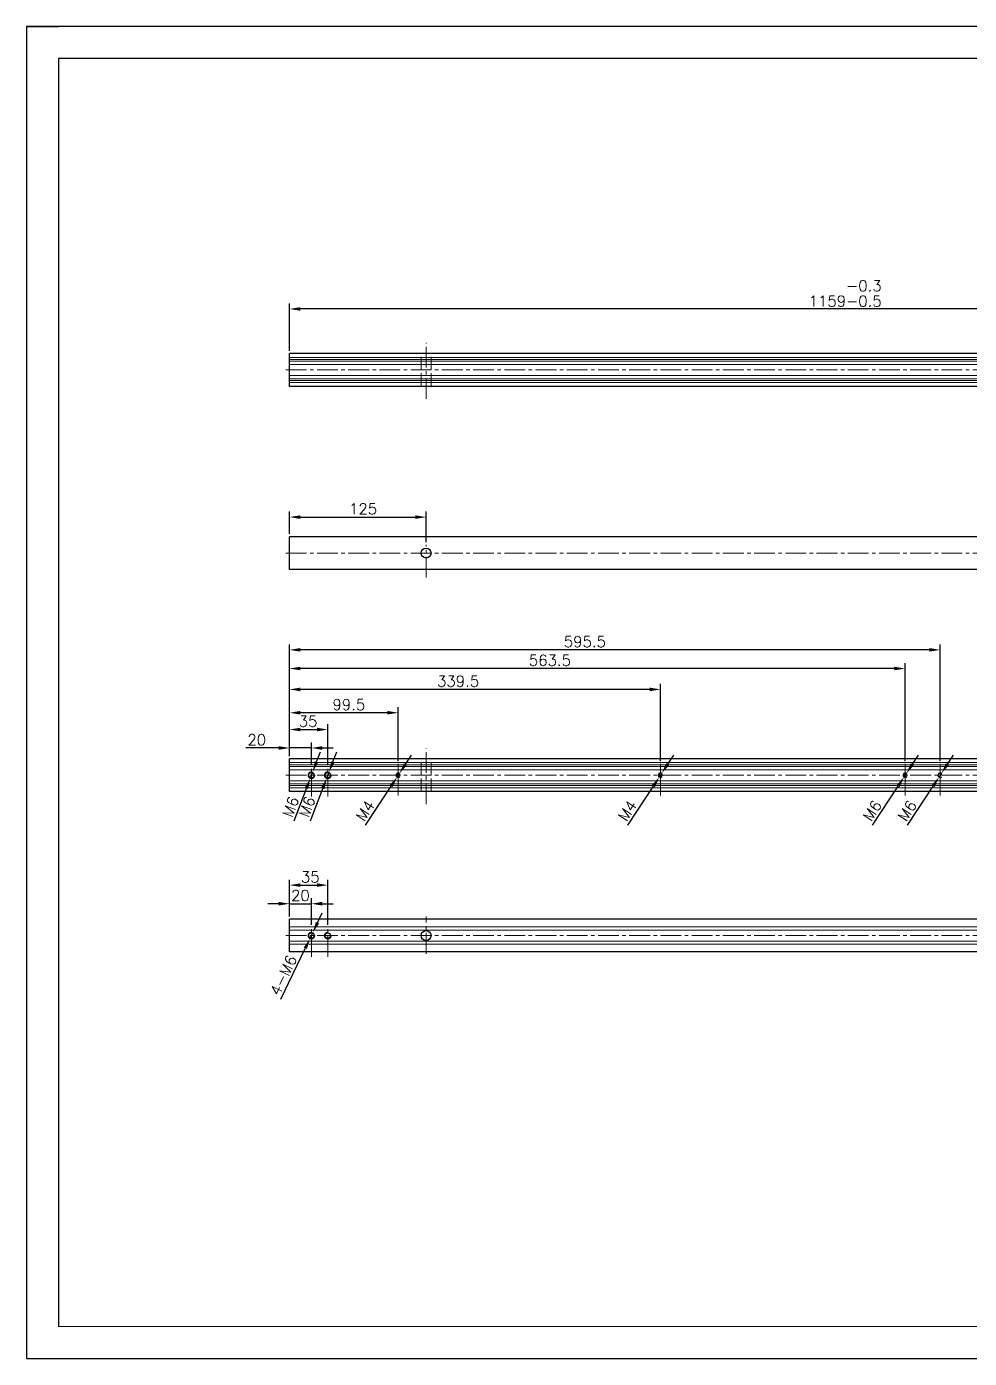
# Model space of a CAD drawing. Header units: millimetres. Extents: x -30327 to 34858, y 4015 to 75103.
# Drawn here: x 32343 to 33206, y 60062 to 61281 of the extents above; entities that cross this region are included whole.
import ezdxf

# ---------------------------------------------------------------- set-up
doc = ezdxf.new("R2010")
doc.units = ezdxf.units.MM
doc.linetypes.add('ACAD_ISO02W100', pattern=[15, 12, -3])
doc.linetypes.add('CENTER2', pattern=[28.575, 19.05, -3.175, 3.175, -3.175])
doc.layers.add('A-TITLEBLOCK', color=7, linetype='Continuous', lineweight=18)
doc.layers.add('cen', color=1, linetype='CENTER2', lineweight=9)
for name, color, linetype in [('green', 3, 'ACAD_ISO02W100'), ('print', 30, 'Continuous'), ('red', 1, 'CENTER2'), ('yellow', 2, 'Continuous')]:
    doc.layers.add(name, color=color, linetype=linetype)
doc.styles.add('GB', font='GBENOR.SHX', dxfattribs={"bigfont": 'gbcbig.shx'})
doc.styles.get("Standard").update_dxf_attribs({"font": 'txt', "bigfont": 'gbcbig.shx'})
doc.dimstyles.new('1-4', dxfattribs={"dimscale": 4, "dimtxt": 2.5, "dimasz": 2.5, "dimexe": 1.25, "dimexo": 0.625, "dimtad": 1, "dimdsep": 46, "dimtxsty": 'Standard', "dimcen": 2.5, "dimadec": 0, "dimazin": 0, "dimtfac": 1, "dimtmove": 0, "dimatfit": 3, "dimfxl": 0, "dimarcsym": 0})

# ---------------------------------------------------------------- blocks, each defined once
blk = doc.blocks.new('*D261')
at = {"layer": 'Defpoints', "color": 0, "transparency": 16777216}
for p in [(32605.3, 60451.8), (32602.7, 60446.4)]:
    blk.add_point(p, dxfattribs=at)
at = {"layer": 'yellow', "color": 0, "lineweight": -2, "transparency": 16777216}
for p, q in [((32609.6, 60460.9), (32614, 60469.9)), ((32605.3, 60451.8), (32602.7, 60446.4)), ((32576.1, 60390.8), (32598.4, 60437.4))]:
    blk.add_line(p, q, dxfattribs=at)
at = {"layer": 'yellow', "color": 0, "transparency": 16777216}
for points in [[(32608.1, 60461.6), (32611.1, 60460.2), (32605.3, 60451.8)], [(32596.9, 60438.1), (32599.9, 60436.7), (32602.7, 60446.4)]]:
    blk.add_solid(points, dxfattribs=at)
at = {"layer": 'yellow', "color": 0, "lineweight": 9, "transparency": 16777216, "insert": (32578.4, 60412.8), "char_height": 10, "attachment_point": 5, "rotation": 64.4533}
blk.add_mtext('4-M6', dxfattribs=at)
blk = doc.blocks.new('*D262')
at = {"layer": 'Defpoints', "color": 0, "transparency": 16777216}
for p in [(32605.1, 60598.8), (32603, 60593.1)]:
    blk.add_point(p, dxfattribs=at)
at = {"layer": 'yellow', "color": 0, "lineweight": -2, "transparency": 16777216}
for p, q in [((32608.6, 60608.1), (32612.2, 60617.5)), ((32605.1, 60598.8), (32603, 60593.1)), ((32588.2, 60554.2), (32599.4, 60583.8))]:
    blk.add_line(p, q, dxfattribs=at)
at = {"layer": 'yellow', "color": 0, "transparency": 16777216}
for points in [[(32607.1, 60608.7), (32610.2, 60607.5), (32605.1, 60598.8)], [(32597.8, 60584.4), (32601, 60583.2), (32603, 60593.1)]]:
    blk.add_solid(points, dxfattribs=at)
at = {"layer": 'yellow', "color": 0, "lineweight": 9, "transparency": 16777216, "insert": (32585, 60567), "char_height": 10, "attachment_point": 5, "rotation": 69.1884}
blk.add_mtext('M6', dxfattribs=at)
blk = doc.blocks.new('*D263')
at = {"layer": 'Defpoints', "color": 0, "transparency": 16777216}
for p in [(32584, 61022.8), (32584, 60982), (33743, 60983.2)]:
    blk.add_point(p, dxfattribs=at)
at = {"layer": 'yellow', "color": 0, "lineweight": -2, "transparency": 16777216}
for p, q in [((32584, 60984.5), (32584, 61027.8)), ((33743, 60985.7), (33743, 61027.8)), ((33733, 61022.8), (32594, 61022.8))]:
    blk.add_line(p, q, dxfattribs=at)
at = {"layer": 'yellow', "color": 0, "transparency": 16777216}
for points in [[(32594, 61024.5), (32594, 61021.2), (32584, 61022.8)], [(33733, 61024.5), (33733, 61021.2), (33743, 61022.8)]]:
    blk.add_solid(points, dxfattribs=at)
at = {"layer": 'yellow', "color": 0, "lineweight": 9, "transparency": 16777216, "insert": (33092.5, 61037), "char_height": 10, "attachment_point": 5}
blk.add_mtext('1159\\S-0.3^ -0.5;', dxfattribs=at)
blk = doc.blocks.new('*D264')
at = {"layer": 'Defpoints', "color": 0, "transparency": 16777216}
for p in [(32709, 60832.3), (32584, 60814.3), (32709, 60806.8)]:
    blk.add_point(p, dxfattribs=at)
at = {"layer": 'yellow', "color": 0, "lineweight": -2, "transparency": 16777216}
for p, q in [((32584, 60816.8), (32584, 60837.3)), ((32594, 60832.3), (32699, 60832.3)), ((32709, 60809.3), (32709, 60837.3))]:
    blk.add_line(p, q, dxfattribs=at)
at = {"layer": 'yellow', "color": 0, "transparency": 16777216}
for points in [[(32594, 60833.9), (32594, 60830.6), (32584, 60832.3)], [(32699, 60833.9), (32699, 60830.6), (32709, 60832.3)]]:
    blk.add_solid(points, dxfattribs=at)
at = {"layer": 'yellow', "color": 0, "lineweight": 9, "transparency": 16777216, "insert": (32651.3, 60839.8), "char_height": 10, "attachment_point": 5}
blk.add_mtext('125', dxfattribs=at)
blk = doc.blocks.new('*D265')
at = {"layer": 'Defpoints', "color": 0, "transparency": 16777216}
for p in [(32604, 60478.3), (32584, 60464.1), (32604, 60456.6)]:
    blk.add_point(p, dxfattribs=at)
at = {"layer": 'yellow', "color": 0, "lineweight": -2, "transparency": 16777216}
for p, q in [((32574, 60478.3), (32564, 60478.3)), ((32584, 60466.6), (32584, 60483.3)), ((32584, 60478.3), (32604, 60478.3)), ((32604, 60459.1), (32604, 60483.3)), ((32614, 60478.3), (32624, 60478.3))]:
    blk.add_line(p, q, dxfattribs=at)
at = {"layer": 'yellow', "color": 0, "transparency": 16777216}
for points in [[(32574, 60480), (32574, 60476.6), (32584, 60478.3)], [(32614, 60480), (32614, 60476.6), (32604, 60478.3)]]:
    blk.add_solid(points, dxfattribs=at)
at = {"layer": 'yellow', "color": 0, "lineweight": 9, "transparency": 16777216, "insert": (32594, 60485.8), "char_height": 10, "attachment_point": 5}
blk.add_mtext('20', dxfattribs=at)
blk = doc.blocks.new('*D266')
at = {"layer": 'Defpoints', "color": 0, "transparency": 16777216}
for p in [(32584, 60611), (32604, 60620.9), (32604, 60603.4)]:
    blk.add_point(p, dxfattribs=at)
at = {"layer": 'yellow', "color": 0, "lineweight": -2, "transparency": 16777216}
for p, q in [((32584, 60613.5), (32584, 60625.9)), ((32604, 60605.9), (32604, 60625.9)), ((32574, 60620.9), (32544, 60620.9)), ((32604, 60620.9), (32584, 60620.9)), ((32614, 60620.9), (32624, 60620.9))]:
    blk.add_line(p, q, dxfattribs=at)
at = {"layer": 'yellow', "color": 0, "transparency": 16777216}
for points in [[(32574, 60622.5), (32574, 60619.2), (32584, 60620.9)], [(32614, 60622.5), (32614, 60619.2), (32604, 60620.9)]]:
    blk.add_solid(points, dxfattribs=at)
at = {"layer": 'yellow', "color": 0, "lineweight": 9, "transparency": 16777216, "insert": (32554, 60628.4), "char_height": 10, "attachment_point": 5}
blk.add_mtext('20', dxfattribs=at)
blk = doc.blocks.new('*D271')
at = {"layer": 'Defpoints', "color": 0, "transparency": 16777216}
for p in [(32584, 60653.1), (32584, 60611), (32683.5, 60606.4)]:
    blk.add_point(p, dxfattribs=at)
at = {"layer": 'yellow', "color": 0, "lineweight": -2, "transparency": 16777216}
for p, q in [((32584, 60613.5), (32584, 60658.1)), ((32673.5, 60653.1), (32594, 60653.1)), ((32683.5, 60608.9), (32683.5, 60658.1))]:
    blk.add_line(p, q, dxfattribs=at)
at = {"layer": 'yellow', "color": 0, "transparency": 16777216}
for points in [[(32594, 60654.8), (32594, 60651.5), (32584, 60653.1)], [(32673.5, 60654.8), (32673.5, 60651.5), (32683.5, 60653.1)]]:
    blk.add_solid(points, dxfattribs=at)
at = {"layer": 'yellow', "color": 0, "lineweight": 9, "transparency": 16777216, "insert": (32638.3, 60660.6), "char_height": 10, "attachment_point": 5}
blk.add_mtext('99.5', dxfattribs=at)
blk = doc.blocks.new('*D272')
at = {"layer": 'Defpoints', "color": 0, "transparency": 16777216}
for p in [(32584, 60674.5), (32584, 60611), (32923.5, 60606.4)]:
    blk.add_point(p, dxfattribs=at)
at = {"layer": 'yellow', "color": 0, "lineweight": -2, "transparency": 16777216}
for p, q in [((32584, 60613.5), (32584, 60679.5)), ((32913.5, 60674.5), (32594, 60674.5)), ((32923.5, 60608.9), (32923.5, 60679.5))]:
    blk.add_line(p, q, dxfattribs=at)
at = {"layer": 'yellow', "color": 0, "transparency": 16777216}
for points in [[(32594, 60676.2), (32594, 60672.8), (32584, 60674.5)], [(32913.5, 60676.2), (32913.5, 60672.8), (32923.5, 60674.5)]]:
    blk.add_solid(points, dxfattribs=at)
at = {"layer": 'yellow', "color": 0, "lineweight": 9, "transparency": 16777216, "insert": (32738.3, 60682), "char_height": 10, "attachment_point": 5}
blk.add_mtext('339.5', dxfattribs=at)
blk = doc.blocks.new('*D529')
at = {"layer": 'Defpoints', "color": 0, "transparency": 16777216}
for p in [(32620.1, 60598.8), (32618, 60593.1)]:
    blk.add_point(p, dxfattribs=at)
at = {"layer": 'yellow', "color": 0, "lineweight": -2, "transparency": 16777216}
for p, q in [((32623.6, 60608.1), (32627.2, 60617.5)), ((32620.1, 60598.8), (32618, 60593.1)), ((32603.2, 60554.2), (32614.4, 60583.8))]:
    blk.add_line(p, q, dxfattribs=at)
at = {"layer": 'yellow', "color": 0, "transparency": 16777216}
for points in [[(32622.1, 60608.7), (32625.2, 60607.5), (32620.1, 60598.8)], [(32612.8, 60584.4), (32616, 60583.2), (32618, 60593.1)]]:
    blk.add_solid(points, dxfattribs=at)
at = {"layer": 'yellow', "color": 0, "lineweight": 9, "transparency": 16777216, "insert": (32600, 60567), "char_height": 10, "attachment_point": 5, "rotation": 69.1884}
blk.add_mtext('M6', dxfattribs=at)
blk = doc.blocks.new('*D530')
at = {"layer": 'Defpoints', "color": 0, "transparency": 16777216}
for p in [(32619, 60637.8), (32584, 60611), (32619, 60603.4)]:
    blk.add_point(p, dxfattribs=at)
at = {"layer": 'yellow', "color": 0, "lineweight": -2, "transparency": 16777216}
for p, q in [((32584, 60613.5), (32584, 60642.8)), ((32594, 60637.8), (32609, 60637.8)), ((32619, 60605.9), (32619, 60642.8))]:
    blk.add_line(p, q, dxfattribs=at)
at = {"layer": 'yellow', "color": 0, "transparency": 16777216}
for points in [[(32594, 60639.4), (32594, 60636.1), (32584, 60637.8)], [(32609, 60639.4), (32609, 60636.1), (32619, 60637.8)]]:
    blk.add_solid(points, dxfattribs=at)
at = {"layer": 'yellow', "color": 0, "lineweight": 9, "transparency": 16777216, "insert": (32601, 60645.3), "char_height": 10, "attachment_point": 5}
blk.add_mtext('35', dxfattribs=at)
blk = doc.blocks.new('*D531')
at = {"layer": 'Defpoints', "color": 0, "transparency": 16777216}
for p in [(32619, 60495.3), (32584, 60464.1), (32619, 60456.6)]:
    blk.add_point(p, dxfattribs=at)
at = {"layer": 'yellow', "color": 0, "lineweight": -2, "transparency": 16777216}
for p, q in [((32584, 60466.6), (32584, 60500.3)), ((32594, 60495.3), (32609, 60495.3)), ((32619, 60459.1), (32619, 60500.3))]:
    blk.add_line(p, q, dxfattribs=at)
at = {"layer": 'yellow', "color": 0, "transparency": 16777216}
for points in [[(32594, 60497), (32594, 60493.7), (32584, 60495.3)], [(32609, 60497), (32609, 60493.7), (32619, 60495.3)]]:
    blk.add_solid(points, dxfattribs=at)
at = {"layer": 'yellow', "color": 0, "lineweight": 9, "transparency": 16777216, "insert": (32603, 60502.8), "char_height": 10, "attachment_point": 5}
blk.add_mtext('35', dxfattribs=at)
blk = doc.blocks.new('*D534')
at = {"layer": 'Defpoints', "color": 0, "transparency": 16777216}
for p in [(32922.4, 60594.3), (32924.6, 60597.6)]:
    blk.add_point(p, dxfattribs=at)
at = {"layer": 'yellow', "color": 0, "lineweight": -2, "transparency": 16777216}
for p, q in [((32930.1, 60606), (32935.6, 60614.4)), ((32893.6, 60550.3), (32917, 60585.9)), ((32924.6, 60597.6), (32922.4, 60594.3))]:
    blk.add_line(p, q, dxfattribs=at)
at = {"layer": 'yellow', "color": 0, "transparency": 16777216}
for points in [[(32928.7, 60606.9), (32931.5, 60605.1), (32924.6, 60597.6)], [(32915.6, 60586.8), (32918.4, 60585), (32922.4, 60594.3)]]:
    blk.add_solid(points, dxfattribs=at)
at = {"layer": 'yellow', "color": 0, "lineweight": 9, "transparency": 16777216, "insert": (32893.3, 60563.5), "char_height": 10, "attachment_point": 5, "rotation": 56.8044}
blk.add_mtext('M4', dxfattribs=at)
blk = doc.blocks.new('*D535')
at = {"layer": 'Defpoints', "color": 0, "transparency": 16777216}
for p in [(32682.4, 60594.3), (32684.6, 60597.6)]:
    blk.add_point(p, dxfattribs=at)
at = {"layer": 'yellow', "color": 0, "lineweight": -2, "transparency": 16777216}
for p, q in [((32690.1, 60606), (32695.6, 60614.4)), ((32653.6, 60550.3), (32677, 60585.9)), ((32684.6, 60597.6), (32682.4, 60594.3))]:
    blk.add_line(p, q, dxfattribs=at)
at = {"layer": 'yellow', "color": 0, "transparency": 16777216}
for points in [[(32688.7, 60606.9), (32691.5, 60605.1), (32684.6, 60597.6)], [(32675.6, 60586.8), (32678.4, 60585), (32682.4, 60594.3)]]:
    blk.add_solid(points, dxfattribs=at)
at = {"layer": 'yellow', "color": 0, "lineweight": 9, "transparency": 16777216, "insert": (32653.3, 60563.5), "char_height": 10, "attachment_point": 5, "rotation": 56.8044}
blk.add_mtext('M4', dxfattribs=at)
blk = doc.blocks.new('*D1220')
at = {"layer": 'Defpoints', "color": 0, "transparency": 16777216}
for p in [(32584, 60693.6), (32584, 60611), (33147.5, 60606.4)]:
    blk.add_point(p, dxfattribs=at)
at = {"layer": 'yellow', "color": 0, "lineweight": -2, "transparency": 16777216}
for p, q in [((32584, 60613.5), (32584, 60698.6)), ((33147.5, 60608.9), (33147.5, 60698.6)), ((33137.5, 60693.6), (32594, 60693.6))]:
    blk.add_line(p, q, dxfattribs=at)
at = {"layer": 'yellow', "color": 0, "transparency": 16777216}
for points in [[(32594, 60695.3), (32594, 60692), (32584, 60693.6)], [(33137.5, 60695.3), (33137.5, 60692), (33147.5, 60693.6)]]:
    blk.add_solid(points, dxfattribs=at)
at = {"layer": 'yellow', "color": 0, "lineweight": 9, "transparency": 16777216, "insert": (32822.3, 60701.1), "char_height": 10, "attachment_point": 5}
blk.add_mtext('563.5', dxfattribs=at)
blk = doc.blocks.new('*D1221')
at = {"layer": 'Defpoints', "color": 0, "transparency": 16777216}
for p in [(33146.4, 60594.3), (33148.6, 60597.6)]:
    blk.add_point(p, dxfattribs=at)
at = {"layer": 'yellow', "color": 0, "lineweight": -2, "transparency": 16777216}
for p, q in [((33154.1, 60606), (33159.6, 60614.4)), ((33117.6, 60550.3), (33141, 60585.9)), ((33148.6, 60597.6), (33146.4, 60594.3))]:
    blk.add_line(p, q, dxfattribs=at)
at = {"layer": 'yellow', "color": 0, "transparency": 16777216}
for points in [[(33152.7, 60606.9), (33155.5, 60605.1), (33148.6, 60597.6)], [(33139.6, 60586.8), (33142.4, 60585), (33146.4, 60594.3)]]:
    blk.add_solid(points, dxfattribs=at)
at = {"layer": 'yellow', "color": 0, "lineweight": 9, "transparency": 16777216, "insert": (33117.3, 60563.5), "char_height": 10, "attachment_point": 5, "rotation": 56.8044}
blk.add_mtext('M6', dxfattribs=at)
blk = doc.blocks.new('*D1222')
at = {"layer": 'Defpoints', "color": 0, "transparency": 16777216}
for p in [(32584, 60710.7), (32584, 60611), (33179.5, 60606.4)]:
    blk.add_point(p, dxfattribs=at)
at = {"layer": 'yellow', "color": 0, "lineweight": -2, "transparency": 16777216}
for p, q in [((32584, 60613.5), (32584, 60715.7)), ((33169.5, 60710.7), (32594, 60710.7)), ((33179.5, 60608.9), (33179.5, 60715.7))]:
    blk.add_line(p, q, dxfattribs=at)
at = {"layer": 'yellow', "color": 0, "transparency": 16777216}
for points in [[(32594, 60712.4), (32594, 60709.1), (32584, 60710.7)], [(33169.5, 60712.4), (33169.5, 60709.1), (33179.5, 60710.7)]]:
    blk.add_solid(points, dxfattribs=at)
at = {"layer": 'yellow', "color": 0, "lineweight": 9, "transparency": 16777216, "insert": (32854.3, 60718.2), "char_height": 10, "attachment_point": 5}
blk.add_mtext('595.5', dxfattribs=at)
blk = doc.blocks.new('*D1223')
at = {"layer": 'Defpoints', "color": 0, "transparency": 16777216}
for p in [(33178.4, 60594.3), (33180.6, 60597.6)]:
    blk.add_point(p, dxfattribs=at)
at = {"layer": 'yellow', "color": 0, "lineweight": -2, "transparency": 16777216}
for p, q in [((33186.1, 60606), (33191.6, 60614.4)), ((33149.6, 60550.3), (33173, 60585.9)), ((33180.6, 60597.6), (33178.4, 60594.3))]:
    blk.add_line(p, q, dxfattribs=at)
at = {"layer": 'yellow', "color": 0, "transparency": 16777216}
for points in [[(33184.7, 60606.9), (33187.5, 60605.1), (33180.6, 60597.6)], [(33171.6, 60586.8), (33174.4, 60585), (33178.4, 60594.3)]]:
    blk.add_solid(points, dxfattribs=at)
at = {"layer": 'yellow', "color": 0, "lineweight": 9, "transparency": 16777216, "insert": (33149.3, 60563.5), "char_height": 10, "attachment_point": 5, "rotation": 56.8044}
blk.add_mtext('M6', dxfattribs=at)
blk = doc.blocks.new('DT-A2-TITLE')
for p, q in [((594, 420), (0, 420)), ((0, 420), (0, 420)), ((0, 420), (0, 0)), ((0, 420), (10, 420)), ((10, 410), (10, 10)), ((584, 410), (10, 410))]:
    blk.add_line(p, q)
at = {"layer": 'A-TITLEBLOCK', "color": 7}
for p, q in [((10, 10), (584, 10)), ((0, 0), (594, 0))]:
    blk.add_line(p, q, dxfattribs=at)
at = {"style": 'GB'}
for tag, p, height in [('#设计', (451.96, 38.52), 3.5), ('#品名', (523.32, 37.95), 3.5), ('#审核', (451.99, 28.1), 3.5), ('#图号', (526.67, 27.2), 3.5), ('#材料说明', (442.15, 13.59), 3), ('#数量', (520.33, 14.51), 3.5), ('#版本', (552.92, 14.47), 3.5)]:
    blk.add_attdef(tag, p, '', height=height, dxfattribs=at)

msp = doc.modelspace()

# ---------------------------------------------------------------- linework, layer by layer
for p, q in [((33743.0267, 60981.957), (32584.0267, 60981.957)), ((32584.0267, 60951.957), (32584.0267, 60981.957)), ((33743.0267, 60951.957), (32584.0267, 60951.957)), ((33743.0267, 60814.3083), (32584.0267, 60814.3083)), ((32584.0267, 60784.3083), (32584.0267, 60814.3083)), ((33743.0267, 60784.3083), (32584.0267, 60784.3083)), ((33743.0267, 60610.9542), (32584.0267, 60610.9542)), ((32584.0267, 60580.9542), (32584.0267, 60610.9542)), ((33743.0267, 60580.9542), (32584.0267, 60580.9542)), ((33743.0267, 60464.1414), (32584.0267, 60464.1414)), ((32584.0267, 60434.1414), (32584.0267, 60464.1414)), ((33743.0267, 60434.1414), (32584.0267, 60434.1414))]:
    msp.add_line(p, q)
at = {"lineweight": 9}
for p, q in [((32584.0267, 60978.457), (33743.0267, 60978.457)), ((32584.0267, 60976.457), (33743.0267, 60976.457)), ((32584.0267, 60974.957), (33743.0267, 60974.957)), ((32584.0267, 60971.957), (33743.0267, 60971.957)), ((32584.0267, 60961.957), (33743.0267, 60961.957)), ((32584.0267, 60958.957), (33743.0267, 60958.957)), ((32584.0267, 60957.457), (33743.0267, 60957.457)), ((32584.0267, 60955.457), (33743.0267, 60955.457)), ((32584.0267, 60607.4542), (33743.0267, 60607.4542)), ((32584.0267, 60605.4542), (33743.0267, 60605.4542)), ((32584.0267, 60603.9542), (33743.0267, 60603.9542)), ((32584.0267, 60600.9542), (33743.0267, 60600.9542)), ((32584.0267, 60590.9542), (33743.0267, 60590.9542)), ((32584.0267, 60587.9542), (33743.0267, 60587.9542)), ((32584.0267, 60586.4542), (33743.0267, 60586.4542)), ((32584.0267, 60584.4542), (33743.0267, 60584.4542)), ((32584.0267, 60457.1414), (33743.0267, 60457.1414)), ((32584.0267, 60454.1414), (33743.0267, 60454.1414)), ((32584.0267, 60444.1414), (33743.0267, 60444.1414)), ((32584.0267, 60441.1414), (33743.0267, 60441.1414))]:
    msp.add_line(p, q, dxfattribs=at)
for centre, radius in [((32709.0267, 60799.3083), 4.5), ((32604.0267, 60595.9542), 2.5), ((32619.0267, 60595.9542), 2.5), ((32683.5267, 60595.9542), 1.5), ((32923.5267, 60595.9542), 1.5), ((33147.5267, 60595.9542), 1.5), ((32709.0267, 60449.1414), 4.5), ((32604.0267, 60449.1414), 2.5), ((32619.0267, 60449.1414), 2.5)]:
    msp.add_circle(centre, radius)
for centre in [(32683.5267, 60595.9542), (32923.5267, 60595.9542), (33147.5267, 60595.9542), (33179.5267, 60595.9542)]:
    msp.add_arc(centre, 2, 45, 315)
at = {"layer": 'cen', "lineweight": 9}
for centre in [(32604.0267, 60595.9542), (32619.0267, 60595.9542), (32604.0267, 60449.1414), (32619.0267, 60449.1414)]:
    msp.add_arc(centre, 3, 90, 0, dxfattribs=at)
at = {"layer": 'green', "lineweight": 9}
for p, q in [((32704.5267, 60951.957), (32704.5267, 60981.957)), ((32713.5267, 60951.957), (32713.5267, 60981.957)), ((32704.5267, 60580.9542), (32704.5267, 60610.9542)), ((32713.5267, 60580.9542), (32713.5267, 60610.9542))]:
    msp.add_line(p, q, dxfattribs=at)
at = {"layer": 'print'}
msp.add_lwpolyline([(32343.4048, 60062.0396), (34067.8105, 60062.0396), (34067.8105, 61281.3164), (32343.4048, 61281.3164)], close=True, dxfattribs=at)
at = {"layer": 'red', "lineweight": 9}
for p, q in [((32709.0267, 60940.5461), (32709.0267, 60991.8637)), ((32580.6141, 60966.957), (33755.7843, 60966.957)), ((32709.0267, 60776.817), (32709.0267, 60806.776)), ((32580.6141, 60799.3083), (33755.7843, 60799.3083)), ((32709.0267, 60569.5434), (32709.0267, 60620.8609)), ((32604.0267, 60576.4581), (32604.0267, 60603.4219)), ((32619.0267, 60576.4581), (32619.0267, 60603.4219)), ((32683.5267, 60595.9542), (32683.5267, 60606.4197)), ((32923.5267, 60595.9542), (32923.5267, 60606.4197)), ((33147.5267, 60595.9542), (33147.5267, 60606.4197)), ((33179.5267, 60595.9542), (33179.5267, 60606.4197)), ((32580.6141, 60595.9542), (33755.7843, 60595.9542)), ((32683.5267, 60595.9542), (32683.5267, 60577.3991)), ((32923.5267, 60595.9542), (32923.5267, 60577.3991)), ((33147.5267, 60595.9542), (33147.5267, 60577.3991)), ((33179.5267, 60595.9542), (33179.5267, 60577.3991)), ((32709.0267, 60432.4824), (32709.0267, 60466.5198)), ((32604.0267, 60429.6453), (32604.0267, 60456.6092)), ((32619.0267, 60429.6453), (32619.0267, 60456.6092)), ((32580.6141, 60449.1414), (33755.7843, 60449.1414))]:
    msp.add_line(p, q, dxfattribs=at)

# ---------------------------------------------------------------- block references
at = {"xscale": 2.90304, "yscale": 2.90304, "zscale": 2.90304}
msp.add_blockref('DT-A2-TITLE', (32343.4048, 60062.0396), dxfattribs=at)

# ---------------------------------------------------------------- dimensions: what is measured, and where the dimension line sits
at = {"layer": 'yellow', "lineweight": 9}
dim = msp.add_linear_dim(base=(32584.0267, 61022.8171), p1=(33743.0267, 60983.207), p2=(32584.0267, 60981.957), angle=180, dimstyle='1-4', override={"dimgap": 0.625, "dimtol": 1, "dimlim": 0, "dimtp": -0.3, "dimtm": 0.5}, dxfattribs=at)
dim.commit()
dim.dimension.update_dxf_attribs({"geometry": '*D263', "text_midpoint": (33092.5267, 61022.8171), "dimtype": 160})
for base, p1, p2, picture, middle in [((32709.0267, 60832.2705), (32584.0267, 60814.3083), (32709.0267, 60806.776), '*D264', (32651.2844, 60832.2705)), ((32584.0267, 60710.7484), (33179.5267, 60606.4197), (32584.0267, 60610.9542), '*D1222', (32854.2767, 60710.7484)), ((32584.0267, 60693.6271), (33147.5267, 60606.4197), (32584.0267, 60610.9542), '*D1220', (32822.2767, 60693.6271)), ((32584.0267, 60674.4846), (32923.5267, 60606.4197), (32584.0267, 60610.9542), '*D272', (32738.2767, 60674.4846)), ((32584.0267, 60653.1213), (32683.5267, 60606.4197), (32584.0267, 60610.9542), '*D271', (32638.2767, 60653.1213)), ((32619.0267, 60637.7758), (32584.0267, 60610.9542), (32619.0267, 60603.4219), '*D530', (32601.0267, 60637.7758)), ((32604.0267, 60620.8673), (32584.0267, 60610.9542), (32604.0267, 60603.4219), '*D266', (32554.0267, 60620.8673)), ((32619.0267, 60495.333), (32584.0267, 60464.1414), (32619.0267, 60456.6092), '*D531', (32603.0267, 60495.333)), ((32604.0267, 60478.3031), (32584.0267, 60464.1414), (32604.0267, 60456.6092), '*D265', (32594.0267, 60478.3031))]:
    dim = msp.add_linear_dim(base=base, p1=p1, p2=p2, dimstyle='1-4', dxfattribs=at)
    dim.commit()
    dim.dimension.update_dxf_attribs({"geometry": picture, "text_midpoint": middle, "dimtype": 160})
for p1, p2, text, picture, middle in [((32605.0926, 60598.7585), (32602.9608, 60593.15), 'M6', '*D262', (32584.9952, 60566.9931)), ((32620.0926, 60598.7585), (32617.9608, 60593.15), 'M6', '*D529', (32599.9952, 60566.9931)), ((32605.3254, 60451.8481), (32602.7379, 60446.4347), '4-M6', '*D261', (32578.3619, 60412.8279))]:
    dim = msp.add_diameter_dim_2p(p1=p1, p2=p2, text=text, dimstyle='1-4', dxfattribs=at)
    dim.commit()
    dim.dimension.update_dxf_attribs({"geometry": picture, "text_midpoint": middle})
for p1, p2, text, picture, middle in [((32684.6217, 60597.6278), (32682.4317, 60594.2806), 'M4', '*D535', (32659.5782, 60559.3511)), ((32924.6217, 60597.6278), (32922.4317, 60594.2806), 'M4', '*D534', (32899.5782, 60559.3511)), ((33148.6217, 60597.6278), (33146.4317, 60594.2806), 'M6', '*D1221', (33123.5782, 60559.3511)), ((33180.6217, 60597.6278), (33178.4317, 60594.2806), 'M6', '*D1223', (33155.5782, 60559.3511))]:
    dim = msp.add_diameter_dim_2p(p1=p1, p2=p2, text=text, dimstyle='1-4', dxfattribs=at)
    dim.commit()
    dim.dimension.update_dxf_attribs({"geometry": picture, "text_midpoint": middle, "dimtype": 163})

doc.saveas('drawing.dxf')
